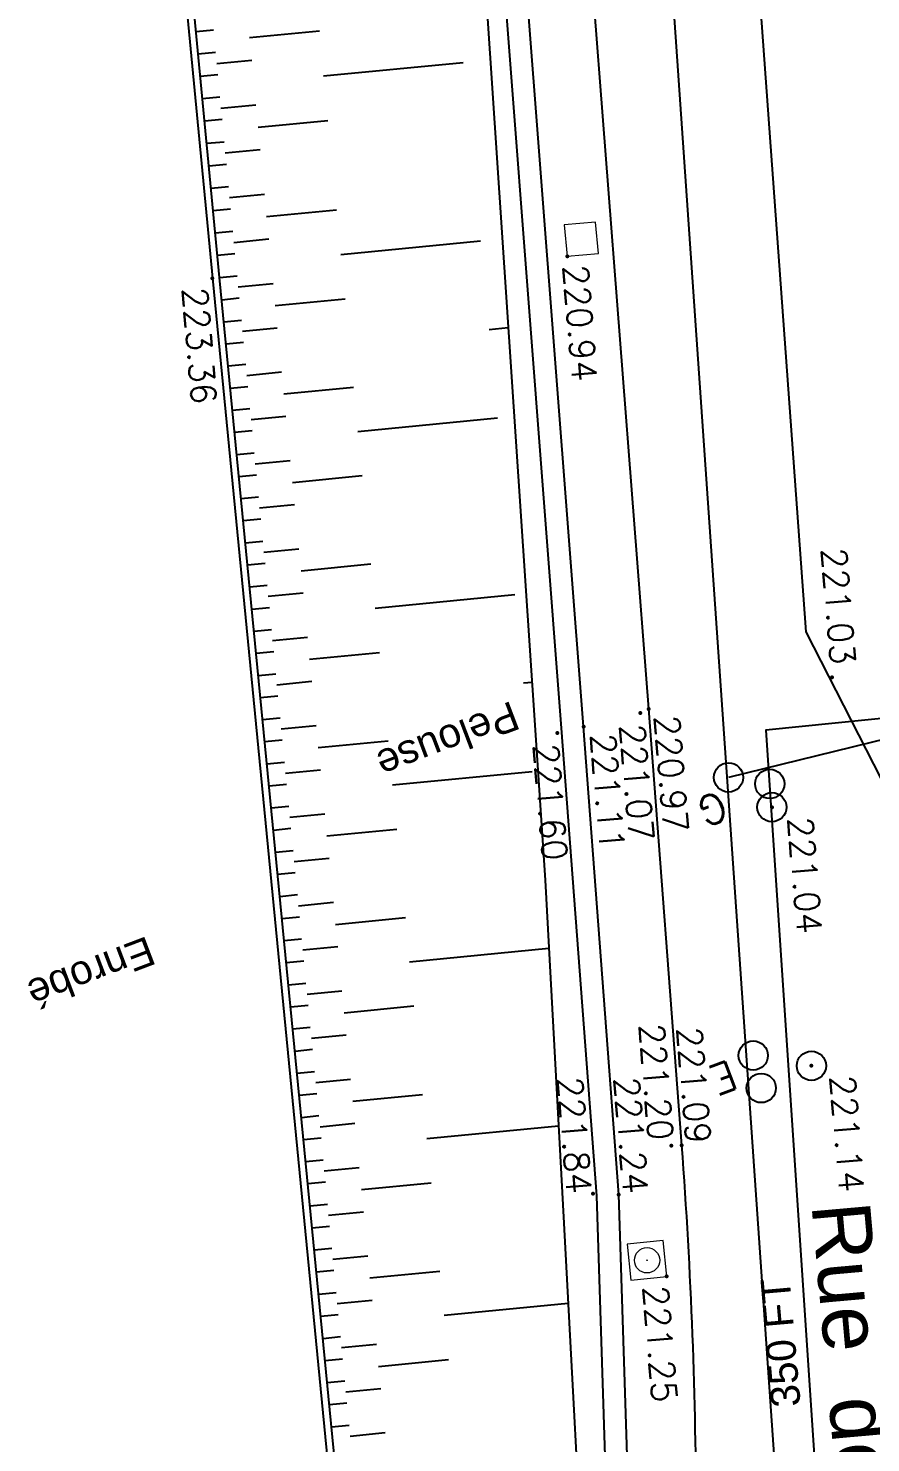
# Model space of a CAD drawing. Header units: metres. Extents: x 1841041 to 1841282, y 5171502 to 5171751.
# Drawn here: x 1841058.42 to 1841069.95, y 5171529.04 to 5171548.4 of the extents above; entities that cross this region are included whole.
import ezdxf
from ezdxf.enums import TextEntityAlignment as Align
from ezdxf.lldxf.tags import DXFTag

# ---------------------------------------------------------------- set-up
doc = ezdxf.new("R2010")
doc.units = ezdxf.units.M
doc.header["$PDSIZE"] = -0.004
for name, color, linetype, true_color in [('AEP_SSL', 4, 'Continuous', 0x00ffff), ('Fond topo - CLO_MUR', 9, 'Continuous', 0x808080), ('Fond topo - EAU', 4, 'Continuous', 0x00ffff), ('Fond topo - EAU_TXT', 4, 'Continuous', 0x00ffff), ('Fond topo - GAZ', 7, 'Continuous', 0xff6600), ('Fond topo - GAZ_TXT', 7, 'Continuous', 0xff6600), ('Fond topo - TAL', 7, 'Continuous', 0x7f3f00), ('Fond topo - TAL_HAC', 7, 'Continuous', 0xa57c00), ('Fond topo - VEG_TXT', 3, 'Continuous', 0x00ff00), ('Fond topo - VOI_NOM', 7, 'Continuous', 0x999999), ('Fond topo - VOI_TXT', 7, 'Continuous', 0x999999), ('GAZ_SSL', 7, 'Texte-GAZ', 0xff6600)]:
    doc.layers.add(name, color=color, linetype=linetype, true_color=true_color)
doc.layers.add('Fond topo - AFF', color=7, linetype='Continuous', lineweight=9)
for name, color, linetype, lineweight, true_color in [('Fond topo - P', 3, 'Continuous', 50, 0x00ff00), ('Fond topo - VOI', 7, 'Continuous', 25, 0x999999), ('Fond topo - Z_500', 1, 'Continuous', 9, 0xff0000)]:
    doc.layers.add(name, color=color, linetype=linetype, lineweight=lineweight, true_color=true_color)
doc.styles.add('2000_ARIAL', font='arial.ttf', dxfattribs={"height": 0.4})
doc.styles.add('Lignes', font='arial.ttf', dxfattribs={"height": 0.35})
doc.styles.add('SIMPLEX', font='simplex_.ttf', dxfattribs={"height": 1.25})
doc.styles.add('Tronçons', font='arial.ttf', dxfattribs={"height": 0.25})
tags = doc.linetypes.add('L8', pattern=[0.225, 0.15, -0.075]).pattern_tags.tags
tags[6:7] = [DXFTag(74, 4), DXFTag(75, 0), DXFTag(340, '0'), DXFTag(46, 0.0), DXFTag(50, 0.0), DXFTag(44, 0.0), DXFTag(45, 0.0)]
tags[4:5] = [DXFTag(74, 4), DXFTag(75, 0), DXFTag(340, '0'), DXFTag(46, 0.0), DXFTag(50, 0.0), DXFTag(44, 0.0), DXFTag(45, 0.0)]
tags = doc.linetypes.add('Texte-GAZ', pattern='A,5,-0.25,["GAZ",Lignes,S=1,R=0,X=0,Y=-0.18],-1.25', length=6.5).pattern_tags.tags
tags[15:16] = [DXFTag(74, 4), DXFTag(75, 0), DXFTag(340, '0'), DXFTag(46, 0.0), DXFTag(50, 0.0), DXFTag(44, 0.0), DXFTag(45, 0.0)]
tags[4:5] = [DXFTag(74, 4), DXFTag(75, 0), DXFTag(340, '0'), DXFTag(46, 0.0), DXFTag(50, 0.0), DXFTag(44, 0.0), DXFTag(45, 0.0)]

# ---------------------------------------------------------------- blocks, each defined once
blk = doc.blocks.new('AFF04')
at = {"ltscale": 2, "flags": 128}
blk.add_lwpolyline([(0.499143, -0.5), (0.499143, 0.499143), (-0.5, 0.499143), (-0.5, -0.5)], close=True, dxfattribs=at)
at = {"ltscale": 2}
for radius in [0.35, 0.01]:
    blk.add_circle((0, 0), radius, dxfattribs=at)
blk = doc.blocks.new('AFF03')
at = {"ltscale": 2, "flags": 128}
blk.add_lwpolyline([(-0.5, -0.5), (0.5, -0.5), (0.5, 0.5), (-0.5, 0.5)], close=True, dxfattribs=at)
blk = doc.blocks.new('EAU03')
at = {"ltscale": 2}
blk.add_circle((0, 0), 0.2, dxfattribs=at)
blk = doc.blocks.new('EAU99')
at = {"style": 'SIMPLEX'}
blk.add_text('E', height=0.4, dxfattribs=at).set_placement((0, 0), align=Align.MIDDLE_CENTER)
blk = doc.blocks.new('GAZ01')
at = {"ltscale": 2}
blk.add_circle((0, 0), 0.2, dxfattribs=at)
blk = doc.blocks.new('GAZ99')
at = {"style": 'SIMPLEX'}
blk.add_text('G', height=0.4, dxfattribs=at).set_placement((0, 0), align=Align.MIDDLE_CENTER)
blk = doc.blocks.new('PTOPO')
at = {"color": 0, "ltscale": 2}
blk.add_point((0, 0), dxfattribs=at)

msp = doc.modelspace()

# ---------------------------------------------------------------- linework, layer by layer
at = {"layer": 'AEP_SSL', "elevation": 0, "flags": 128}
for points in [[(1841072.922, 5171520.491), (1841070.714, 5171536.918), (1841069.065, 5171540.141), (1841065.884, 5171583.877), (1841068.052, 5171592.112), (1841066.183, 5171601.282), (1841065.017, 5171606.606), (1841064.032, 5171608.882)], [(1841073.573, 5171539.307), (1841068.514, 5171538.792), (1841069.835, 5171519.021)]]:
    msp.add_lwpolyline(points, dxfattribs=at)
at = {"layer": 'Fond topo - CLO_MUR', "ltscale": 2, "flags": 128}
for points in [[(1841066.652, 5171521.773), (1841066.668, 5171524.153), (1841066.649, 5171527.871), (1841066.502, 5171532.438), (1841066.021, 5171538.842), (1841064.849, 5171554.059), (1841064.762, 5171555.27), (1841064.648, 5171556.698), (1841061.779, 5171556.487)], [(1841066.352, 5171521.775), (1841066.368, 5171524.153), (1841066.349, 5171527.865), (1841066.202, 5171532.422), (1841065.721, 5171538.819), (1841064.565, 5171553.851), (1841063.122, 5171553.811), (1841063.062, 5171555.406), (1841064.446, 5171555.458), (1841064.373, 5171556.377), (1841061.801, 5171556.188)]]:
    msp.add_lwpolyline(points, dxfattribs=at)
at = {"layer": 'Fond topo - TAL', "ltscale": 2, "flags": 128}
msp.add_lwpolyline([(1841063.281, 5171522.006), (1841061.041, 5171544.987), (1841060.163, 5171554.171), (1841060.017, 5171555.54)], dxfattribs=at)
at = {"layer": 'Fond topo - TAL', "linetype": 'L8', "ltscale": 2, "flags": 128}
msp.add_lwpolyline([(1841062.835, 5171555.616), (1841062.934, 5171553.832), (1841063.394, 5171553.426), (1841064.008, 5171553.033), (1841064.452, 5171552.351), (1841065.351, 5171538.93), (1841065.496, 5171536.74), (1841065.753, 5171532.047), (1841066.055, 5171526.339), (1841065.86, 5171521.724)], dxfattribs=at)
at = {"layer": 'Fond topo - TAL_HAC', "ltscale": 2}
for p, q in [((1841060.719, 5171548.354), (1841060.958, 5171548.377)), ((1841061.45, 5171548.27), (1841062.406, 5171548.361)), ((1841060.748, 5171548.048), (1841060.987, 5171548.071)), ((1841061.002, 5171547.918), (1841061.48, 5171547.964)), ((1841060.777, 5171547.742), (1841061.016, 5171547.765)), ((1841062.465, 5171547.749), (1841064.376, 5171547.932)), ((1841060.807, 5171547.436), (1841061.046, 5171547.459)), ((1841061.06, 5171547.306), (1841061.538, 5171547.351)), ((1841060.836, 5171547.13), (1841061.075, 5171547.153)), ((1841061.567, 5171547.045), (1841062.523, 5171547.137)), ((1841060.865, 5171546.824), (1841061.104, 5171546.846)), ((1841061.119, 5171546.693), (1841061.597, 5171546.739)), ((1841060.895, 5171546.517), (1841061.134, 5171546.54)), ((1841060.924, 5171546.211), (1841061.163, 5171546.234)), ((1841061.177, 5171546.081), (1841061.655, 5171546.127)), ((1841060.953, 5171545.905), (1841061.192, 5171545.928)), ((1841061.685, 5171545.821), (1841062.64, 5171545.912)), ((1841060.982, 5171545.599), (1841061.221, 5171545.622)), ((1841061.236, 5171545.469), (1841061.714, 5171545.515)), ((1841062.699, 5171545.304), (1841064.61, 5171545.488)), ((1841061.012, 5171545.293), (1841061.251, 5171545.316)), ((1841061.041, 5171544.987), (1841061.28, 5171545.01)), ((1841061.295, 5171544.859), (1841061.772, 5171544.905)), ((1841061.071, 5171544.684), (1841061.309, 5171544.708)), ((1841061.802, 5171544.603), (1841062.757, 5171544.696)), ((1841061.1, 5171544.382), (1841061.339, 5171544.405)), ((1841061.354, 5171544.254), (1841061.831, 5171544.301)), ((1841064.728, 5171544.278), (1841064.991, 5171544.304)), ((1841061.129, 5171544.08), (1841061.368, 5171544.103)), ((1841061.159, 5171543.777), (1841061.398, 5171543.801)), ((1841061.413, 5171543.649), (1841061.89, 5171543.696)), ((1841061.188, 5171543.475), (1841061.427, 5171543.498)), ((1841061.92, 5171543.394), (1841062.875, 5171543.487)), ((1841061.218, 5171543.172), (1841061.457, 5171543.196)), ((1841061.471, 5171543.045), (1841061.949, 5171543.091)), ((1841062.934, 5171542.882), (1841064.845, 5171543.068)), ((1841061.247, 5171542.87), (1841061.486, 5171542.893)), ((1841061.277, 5171542.568), (1841061.516, 5171542.591)), ((1841061.53, 5171542.44), (1841062.008, 5171542.486)), ((1841061.306, 5171542.265), (1841061.545, 5171542.289)), ((1841062.038, 5171542.184), (1841062.993, 5171542.277)), ((1841061.336, 5171541.963), (1841061.575, 5171541.986)), ((1841061.589, 5171541.835), (1841062.067, 5171541.882)), ((1841061.365, 5171541.661), (1841061.604, 5171541.684)), ((1841061.395, 5171541.358), (1841061.634, 5171541.381)), ((1841061.648, 5171541.23), (1841062.126, 5171541.277)), ((1841061.424, 5171541.056), (1841061.663, 5171541.079)), ((1841062.155, 5171540.974), (1841063.111, 5171541.068)), ((1841061.454, 5171540.753), (1841061.692, 5171540.777)), ((1841061.707, 5171540.626), (1841062.185, 5171540.672)), ((1841063.17, 5171540.463), (1841065.081, 5171540.649)), ((1841061.483, 5171540.451), (1841061.722, 5171540.474)), ((1841061.513, 5171540.149), (1841061.751, 5171540.172)), ((1841061.766, 5171540.021), (1841062.244, 5171540.067)), ((1841061.542, 5171539.846), (1841061.781, 5171539.87)), ((1841062.273, 5171539.765), (1841063.229, 5171539.858)), ((1841061.572, 5171539.544), (1841061.81, 5171539.567)), ((1841061.825, 5171539.416), (1841062.303, 5171539.463)), ((1841065.199, 5171539.44), (1841065.316, 5171539.451)), ((1841061.601, 5171539.242), (1841061.84, 5171539.265)), ((1841061.63, 5171538.939), (1841061.869, 5171538.962)), ((1841061.884, 5171538.811), (1841062.362, 5171538.858)), ((1841061.66, 5171538.637), (1841061.899, 5171538.66)), ((1841062.391, 5171538.555), (1841063.347, 5171538.649)), ((1841061.689, 5171538.334), (1841061.928, 5171538.358)), ((1841061.943, 5171538.206), (1841062.421, 5171538.253)), ((1841063.406, 5171538.044), (1841065.317, 5171538.23)), ((1841061.719, 5171538.032), (1841061.958, 5171538.055)), ((1841061.748, 5171537.73), (1841061.987, 5171537.753)), ((1841062.002, 5171537.602), (1841062.48, 5171537.648)), ((1841061.778, 5171537.427), (1841062.017, 5171537.451)), ((1841062.509, 5171537.346), (1841063.465, 5171537.439)), ((1841061.807, 5171537.125), (1841062.046, 5171537.148)), ((1841062.061, 5171536.997), (1841062.539, 5171537.044)), ((1841061.837, 5171536.822), (1841062.076, 5171536.846)), ((1841061.866, 5171536.52), (1841062.105, 5171536.543)), ((1841062.12, 5171536.392), (1841062.598, 5171536.439)), ((1841061.896, 5171536.218), (1841062.135, 5171536.241)), ((1841062.627, 5171536.136), (1841063.583, 5171536.23)), ((1841061.925, 5171535.915), (1841062.164, 5171535.939)), ((1841062.179, 5171535.787), (1841062.657, 5171535.834)), ((1841063.641, 5171535.625), (1841065.547, 5171535.81)), ((1841061.955, 5171535.613), (1841062.193, 5171535.636)), ((1841061.984, 5171535.311), (1841062.223, 5171535.334)), ((1841062.238, 5171535.183), (1841062.715, 5171535.229)), ((1841062.014, 5171535.008), (1841062.252, 5171535.031)), ((1841062.745, 5171534.927), (1841063.7, 5171535.02)), ((1841062.043, 5171534.706), (1841062.282, 5171534.729)), ((1841062.297, 5171534.578), (1841062.774, 5171534.624)), ((1841062.073, 5171534.403), (1841062.311, 5171534.427)), ((1841062.102, 5171534.101), (1841062.341, 5171534.124)), ((1841062.356, 5171533.973), (1841062.833, 5171534.02)), ((1841062.131, 5171533.799), (1841062.37, 5171533.822)), ((1841062.863, 5171533.717), (1841063.818, 5171533.81)), ((1841062.161, 5171533.496), (1841062.4, 5171533.52)), ((1841062.415, 5171533.368), (1841062.892, 5171533.415)), ((1841063.877, 5171533.206), (1841065.68, 5171533.381)), ((1841062.19, 5171533.194), (1841062.429, 5171533.217)), ((1841062.22, 5171532.892), (1841062.459, 5171532.915)), ((1841062.473, 5171532.764), (1841062.951, 5171532.81)), ((1841062.249, 5171532.589), (1841062.488, 5171532.612)), ((1841062.981, 5171532.508), (1841063.936, 5171532.601)), ((1841062.279, 5171532.287), (1841062.518, 5171532.31)), ((1841062.532, 5171532.159), (1841063.01, 5171532.205)), ((1841062.308, 5171531.984), (1841062.547, 5171532.008)), ((1841062.338, 5171531.682), (1841062.577, 5171531.705)), ((1841062.591, 5171531.554), (1841063.069, 5171531.601)), ((1841062.367, 5171531.38), (1841062.606, 5171531.403)), ((1841063.099, 5171531.298), (1841064.054, 5171531.391)), ((1841062.397, 5171531.077), (1841062.636, 5171531.101)), ((1841062.65, 5171530.949), (1841063.128, 5171530.996)), ((1841064.113, 5171530.787), (1841065.811, 5171530.952)), ((1841062.426, 5171530.775), (1841062.665, 5171530.798)), ((1841062.456, 5171530.472), (1841062.695, 5171530.496)), ((1841062.709, 5171530.345), (1841063.187, 5171530.391)), ((1841062.485, 5171530.17), (1841062.724, 5171530.193)), ((1841063.216, 5171530.089), (1841064.172, 5171530.182)), ((1841062.515, 5171529.868), (1841062.753, 5171529.891)), ((1841062.768, 5171529.74), (1841063.246, 5171529.786)), ((1841062.544, 5171529.565), (1841062.783, 5171529.589)), ((1841062.574, 5171529.263), (1841062.812, 5171529.286)), ((1841062.827, 5171529.135), (1841063.305, 5171529.182))]:
    msp.add_line(p, q, dxfattribs=at)
at = {"layer": 'Fond topo - VOI', "ltscale": 2, "flags": 128}
msp.add_lwpolyline([(1841063.072, 5171588.271), (1841063.505, 5171582.569), (1841063.978, 5171576.648), (1841064.746, 5171566.663), (1841065.735, 5171554.25), (1841066.912, 5171539.085), (1841067.362, 5171533.111, -0.018575), (1841067.559, 5171527.929, 0.004565), (1841067.621, 5171521.766)], format="xyb", dxfattribs=at)
msp.add_lwpolyline([(1841060.063, 5171554.161), (1841060.942, 5171544.977), (1841063.181, 5171521.996)], dxfattribs=at)
at = {"layer": 'GAZ_SSL', "elevation": 0, "flags": 128}
msp.add_lwpolyline([(1841068.893, 5171525.074), (1841065.024, 5171580.818)], dxfattribs=at)
at = {"layer": 'GAZ_SSL', "linetype": 'Texte-GAZ', "elevation": 0, "flags": 128}
msp.add_lwpolyline([(1841081.597, 5171541.481), (1841068.005, 5171538.147)], dxfattribs=at)

# ---------------------------------------------------------------- block references
at = {"layer": 'Fond topo - AFF', "ltscale": 2}
for name, p, xscale, yscale, rotation in [('AFF03', (1841065.991, 5171545.512), 0.428924372174372, 0.428924372174372, 275.1482915235308), ('AFF04', (1841066.89, 5171531.54), 0.493952094488275, 0.493952094488275, 95.76362871631423)]:
    msp.add_blockref(name, p, dxfattribs=dict(at, xscale=xscale, yscale=yscale, rotation=rotation))
at = {"layer": 'Fond topo - EAU', "ltscale": 2, "rotation": 89.1261311044283}
for p in [(1841068.569, 5171538.059), (1841068.598, 5171537.74), (1841068.343, 5171534.342), (1841069.139, 5171534.201), (1841068.453, 5171533.897)]:
    msp.add_blockref('EAU03', p, dxfattribs=at)
at = {"layer": 'Fond topo - EAU_TXT', "ltscale": 2, "rotation": 200.7892219420748}
msp.add_blockref('EAU99', (1841067.935, 5171534.041), dxfattribs=at)
at = {"layer": 'Fond topo - GAZ', "ltscale": 2, "rotation": 89.1261311044283}
msp.add_blockref('GAZ01', (1841068.005, 5171538.147), dxfattribs=at)
at = {"layer": 'Fond topo - GAZ_TXT', "ltscale": 2, "rotation": 200.7892219420549}
msp.add_blockref('GAZ99', (1841067.788, 5171537.715), dxfattribs=at)
at = {"layer": 'Fond topo - P', "ltscale": 2}
ref = msp.add_blockref('PTOPO', (1841065.797, 5171545.279), dxfattribs=dict(at, rotation=200.7892219420549))
ref.add_attrib('ALT', '220.94', (1841065.739, 5171545.15), dxfattribs={"layer": 'Fond topo - Z_500', "ltscale": 2, "height": 0.34, "rotation": 274.641, "style": 'SIMPLEX'})
ref = msp.add_blockref('PTOPO', (1841060.942, 5171544.977), dxfattribs=dict(at, rotation=200.7892219420549))
ref.add_attrib('ALT', '223.36', (1841060.531, 5171544.84), dxfattribs={"layer": 'Fond topo - Z_500', "ltscale": 2, "height": 0.34, "rotation": 274.641, "style": 'SIMPLEX'})
ref = msp.add_blockref('PTOPO', (1841069.42, 5171539.515), dxfattribs=dict(at, rotation=200.7892219420549))
ref.add_attrib('ALT', '221.03', (1841069.274, 5171541.276), dxfattribs={"layer": 'Fond topo - Z_500', "ltscale": 2, "height": 0.34, "rotation": 274.641, "style": 'SIMPLEX'})
ref = msp.add_blockref('PTOPO', (1841066.912, 5171539.085), dxfattribs=dict(at, rotation=200.7892219420549))
ref.add_attrib('ALT', '220.97', (1841066.988, 5171538.986), dxfattribs={"layer": 'Fond topo - Z_500', "ltscale": 2, "height": 0.34, "rotation": 274.641, "style": 'SIMPLEX'})
ref = msp.add_blockref('PTOPO', (1841066.796, 5171539.028), dxfattribs=dict(at, rotation=200.7892219420549))
ref.add_attrib('ALT', '221.07', (1841066.516, 5171538.864), dxfattribs={"layer": 'Fond topo - Z_500', "ltscale": 2, "height": 0.34, "rotation": 274.641, "style": 'SIMPLEX'})
ref = msp.add_blockref('PTOPO', (1841065.664, 5171538.756), dxfattribs=dict(at, rotation=200.7892219420549))
ref.add_attrib('ALT', '221.60', (1841065.334, 5171538.595), dxfattribs={"layer": 'Fond topo - Z_500', "ltscale": 2, "height": 0.34, "rotation": 274.641, "style": 'SIMPLEX'})
ref = msp.add_blockref('PTOPO', (1841066.021, 5171538.842), dxfattribs=dict(at, rotation=200.7892219420549))
ref.add_attrib('ALT', '221.11', (1841066.115, 5171538.736), dxfattribs={"layer": 'Fond topo - Z_500', "ltscale": 2, "height": 0.34, "rotation": 274.641, "style": 'SIMPLEX'})
ref = msp.add_blockref('PTOPO', (1841068.598, 5171537.74), dxfattribs=dict(at, rotation=200.7892219420549))
ref.add_attrib('ALT', '221.04', (1841068.816, 5171537.594), dxfattribs={"layer": 'Fond topo - Z_500', "ltscale": 2, "height": 0.34, "rotation": 274.641, "style": 'SIMPLEX'})
ref = msp.add_blockref('PTOPO', (1841067.222, 5171533.109), dxfattribs=dict(at, rotation=200.7892219420549))
ref.add_attrib('ALT', '221.20', (1841066.781, 5171534.766), dxfattribs={"layer": 'Fond topo - Z_500', "ltscale": 2, "height": 0.34, "rotation": 274.641, "style": 'SIMPLEX'})
ref = msp.add_blockref('PTOPO', (1841067.362, 5171533.111), dxfattribs=dict(at, rotation=200.7892219420549))
ref.add_attrib('ALT', '221.09', (1841067.297, 5171534.72), dxfattribs={"layer": 'Fond topo - Z_500', "ltscale": 2, "height": 0.34, "rotation": 274.641, "style": 'SIMPLEX'})
ref = msp.add_blockref('PTOPO', (1841069.139, 5171534.201), dxfattribs=dict(at, rotation=200.7892219420549))
ref.add_attrib('ALT', '221.14', (1841069.392, 5171534.058), dxfattribs={"layer": 'Fond topo - Z_500', "ltscale": 2, "height": 0.34, "rotation": 274.641, "style": 'SIMPLEX'})
ref = msp.add_blockref('PTOPO', (1841066.151, 5171532.452), dxfattribs=dict(at, rotation=200.7892219420549))
ref.add_attrib('ALT', '221.84', (1841065.663, 5171534.037), dxfattribs={"layer": 'Fond topo - Z_500', "ltscale": 2, "height": 0.34, "rotation": 274.641, "style": 'SIMPLEX'})
ref = msp.add_blockref('PTOPO', (1841066.502, 5171532.438), dxfattribs=dict(at, rotation=200.7892219420549))
ref.add_attrib('ALT', '221.24', (1841066.438, 5171534.035), dxfattribs={"layer": 'Fond topo - Z_500', "ltscale": 2, "height": 0.34, "rotation": 274.641, "style": 'SIMPLEX'})
ref = msp.add_blockref('PTOPO', (1841067.16, 5171531.319), dxfattribs=dict(at, rotation=200.7892219420549))
ref.add_attrib('ALT', '221.25', (1841066.834, 5171531.181), dxfattribs={"layer": 'Fond topo - Z_500', "ltscale": 2, "height": 0.34, "rotation": 274.641, "style": 'SIMPLEX'})

# ---------------------------------------------------------------- texts
at = {"layer": 'AEP_SSL', "color": 4, "true_color": 0x00ffff, "style": 'Tronçons'}
msp.add_text('350 FT', height=0.4, rotation=94.974, dxfattribs=at).set_placement((1841068.993, 5171529.548))
at = {"layer": 'Fond topo - VEG_TXT', "style": '2000_ARIAL'}
msp.add_text('Pelouse', height=0.4, rotation=200.7892, dxfattribs=at).set_placement((1841065.038, 5171539.199))
at = {"layer": 'Fond topo - VOI_NOM', "style": '2000_ARIAL'}
msp.add_text('Rue  de  Fontanières', height=0.8, rotation=275.0746, dxfattribs=at).set_placement((1841069.139, 5171532.302))
at = {"layer": 'Fond topo - VOI_TXT', "style": '2000_ARIAL'}
msp.add_text('Enrobé', height=0.4, rotation=200.7892, dxfattribs=at).set_placement((1841060.054, 5171535.982))

doc.saveas('drawing.dxf')
